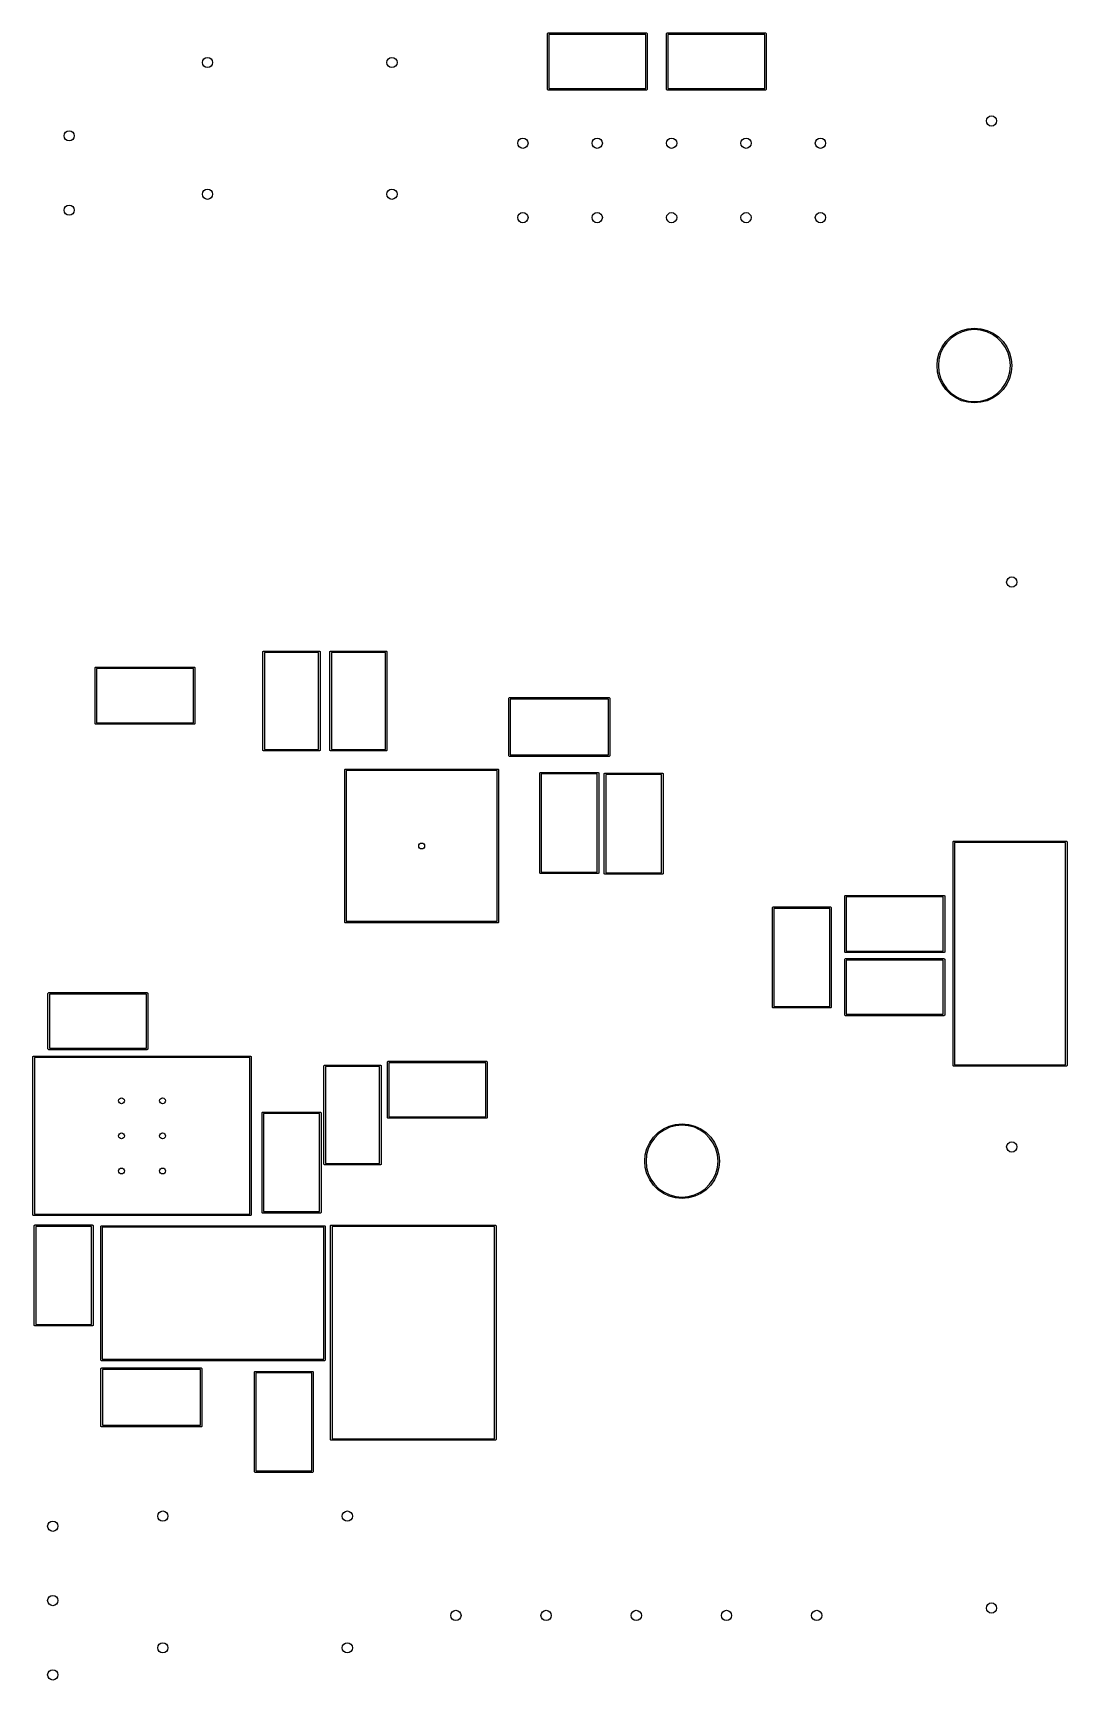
# Model space of a CAD drawing. Extents: x 0.2 to 3.3, y 0.3 to 2.52.
# Drawn here: x 1.911 to 3.302, y 0.303 to 2.518 of the extents above; entities that cross this region are included whole.
import ezdxf

# ---------------------------------------------------------------- set-up
doc = ezdxf.new("R2010")
doc.units = 0
doc.header["$MEASUREMENT"] = 0
doc.layers.add('BLACK', color=7, linetype='CONTINUOUS')

msp = doc.modelspace()

# ---------------------------------------------------------------- linework, layer by layer
at = {"layer": 'BLACK', "linetype": 'CONTINUOUS'}
for p, q in [((2.6029, 2.5178), (2.6035, 2.5183)), ((2.6029, 2.5174), (2.6029, 2.5178)), ((2.6029, 2.4426), (2.6029, 2.5174)), ((2.6035, 2.5183), (2.6039, 2.5184)), ((2.6039, 2.5184), (2.7361, 2.5184)), ((2.6048, 2.5164), (2.6048, 2.4436)), ((2.7352, 2.5164), (2.6048, 2.5164)), ((2.7352, 2.4436), (2.7352, 2.5164)), ((2.7361, 2.5184), (2.7365, 2.5183)), ((2.7365, 2.5183), (2.7371, 2.5178)), ((2.7371, 2.5178), (2.7371, 2.5174)), ((2.7371, 2.5174), (2.7371, 2.4426)), ((2.7629, 2.5178), (2.7635, 2.5183)), ((2.7629, 2.5174), (2.7629, 2.5178)), ((2.7629, 2.4426), (2.7629, 2.5174)), ((2.7635, 2.5183), (2.7639, 2.5184)), ((2.7639, 2.5184), (2.8961, 2.5184)), ((2.7648, 2.5164), (2.7648, 2.4436)), ((2.8952, 2.5164), (2.7648, 2.5164)), ((2.8952, 2.4436), (2.8952, 2.5164)), ((2.8961, 2.5184), (2.8965, 2.5183)), ((2.8965, 2.5183), (2.8971, 2.5178)), ((2.8971, 2.5178), (2.8971, 2.5174)), ((2.8971, 2.5174), (2.8971, 2.4426)), ((2.6029, 2.4422), (2.6029, 2.4426)), ((2.6035, 2.4417), (2.6029, 2.4422)), ((2.6039, 2.4416), (2.6035, 2.4417)), ((2.7361, 2.4416), (2.6039, 2.4416)), ((2.6048, 2.4436), (2.7352, 2.4436)), ((2.7365, 2.4417), (2.7361, 2.4416)), ((2.7371, 2.4422), (2.7365, 2.4417)), ((2.7371, 2.4426), (2.7371, 2.4422)), ((2.7629, 2.4422), (2.7629, 2.4426)), ((2.7635, 2.4417), (2.7629, 2.4422)), ((2.7639, 2.4416), (2.7635, 2.4417)), ((2.8961, 2.4416), (2.7639, 2.4416)), ((2.7648, 2.4436), (2.8952, 2.4436)), ((2.8965, 2.4417), (2.8961, 2.4416)), ((2.8971, 2.4422), (2.8965, 2.4417)), ((2.8971, 2.4426), (2.8971, 2.4422)), ((3.1385, 2.1033), (3.1447, 2.1095)), ((3.1459, 2.1081), (3.1399, 2.1021)), ((3.1447, 2.1095), (3.1519, 2.1145)), ((3.1528, 2.1129), (3.1459, 2.1081)), ((3.1519, 2.1145), (3.1598, 2.1182)), ((3.1604, 2.1165), (3.1528, 2.1129)), ((3.1598, 2.1182), (3.1683, 2.1204)), ((3.1686, 2.1187), (3.1604, 2.1165)), ((3.1683, 2.1204), (3.177, 2.1212)), ((3.177, 2.1194), (3.1686, 2.1187)), ((3.177, 2.1212), (3.1857, 2.1204)), ((3.1854, 2.1187), (3.177, 2.1194)), ((3.1936, 2.1165), (3.1854, 2.1187)), ((3.1857, 2.1204), (3.1942, 2.1182)), ((3.2012, 2.1129), (3.1936, 2.1165)), ((3.1942, 2.1182), (3.2021, 2.1145)), ((3.2081, 2.1081), (3.2012, 2.1129)), ((3.2021, 2.1145), (3.2093, 2.1095)), ((3.2141, 2.1021), (3.2081, 2.1081)), ((3.2093, 2.1095), (3.2155, 2.1033)), ((3.1276, 2.0797), (3.1298, 2.0882)), ((3.1315, 2.0876), (3.1293, 2.0794)), ((3.1298, 2.0882), (3.1335, 2.0961)), ((3.1351, 2.0952), (3.1315, 2.0876)), ((3.1335, 2.0961), (3.1385, 2.1033)), ((3.1399, 2.1021), (3.1351, 2.0952)), ((3.2189, 2.0952), (3.2141, 2.1021)), ((3.2155, 2.1033), (3.2205, 2.0961)), ((3.2225, 2.0876), (3.2189, 2.0952)), ((3.2205, 2.0961), (3.2242, 2.0882)), ((3.2247, 2.0794), (3.2225, 2.0876)), ((3.2242, 2.0882), (3.2264, 2.0797)), ((3.1268, 2.071), (3.1276, 2.0797)), ((3.1276, 2.0623), (3.1268, 2.071)), ((3.1298, 2.0538), (3.1276, 2.0623)), ((3.1293, 2.0794), (3.1286, 2.071)), ((3.1286, 2.071), (3.1293, 2.0626)), ((3.1293, 2.0626), (3.1315, 2.0544)), ((3.2225, 2.0544), (3.2247, 2.0626)), ((3.2264, 2.0623), (3.2242, 2.0538)), ((3.2254, 2.071), (3.2247, 2.0794)), ((3.2247, 2.0626), (3.2254, 2.071)), ((3.2264, 2.0797), (3.2272, 2.071)), ((3.2272, 2.071), (3.2264, 2.0623)), ((3.1335, 2.0459), (3.1298, 2.0538)), ((3.1315, 2.0544), (3.1351, 2.0468)), ((3.1385, 2.0387), (3.1335, 2.0459)), ((3.1351, 2.0468), (3.1399, 2.0399)), ((3.1447, 2.0325), (3.1385, 2.0387)), ((3.1399, 2.0399), (3.1459, 2.0339)), ((3.2081, 2.0339), (3.2141, 2.0399)), ((3.2155, 2.0387), (3.2093, 2.0325)), ((3.2141, 2.0399), (3.2189, 2.0468)), ((3.2205, 2.0459), (3.2155, 2.0387)), ((3.2189, 2.0468), (3.2225, 2.0544)), ((3.2242, 2.0538), (3.2205, 2.0459)), ((3.1519, 2.0275), (3.1447, 2.0325)), ((3.1459, 2.0339), (3.1528, 2.0291)), ((3.1598, 2.0238), (3.1519, 2.0275)), ((3.1528, 2.0291), (3.1604, 2.0255)), ((3.1683, 2.0216), (3.1598, 2.0238)), ((3.1604, 2.0255), (3.1686, 2.0233)), ((3.177, 2.0208), (3.1683, 2.0216)), ((3.1686, 2.0233), (3.177, 2.0226)), ((3.177, 2.0226), (3.1854, 2.0233)), ((3.1857, 2.0216), (3.177, 2.0208)), ((3.1854, 2.0233), (3.1936, 2.0255)), ((3.1942, 2.0238), (3.1857, 2.0216)), ((3.1936, 2.0255), (3.2012, 2.0291)), ((3.2021, 2.0275), (3.1942, 2.0238)), ((3.2012, 2.0291), (3.2081, 2.0339)), ((3.2093, 2.0325), (3.2021, 2.0275)), ((2.2206, 1.6865), (2.2212, 1.687)), ((2.2206, 1.6861), (2.2206, 1.6865)), ((2.2206, 1.5538), (2.2206, 1.6861)), ((2.2212, 1.687), (2.2215, 1.6871)), ((2.2215, 1.6871), (2.2963, 1.6871)), ((2.2225, 1.6851), (2.2225, 1.5548)), ((2.2954, 1.6851), (2.2225, 1.6851)), ((2.2954, 1.5548), (2.2954, 1.6851)), ((2.2963, 1.6871), (2.2967, 1.687)), ((2.2967, 1.687), (2.2973, 1.6865)), ((2.2973, 1.6865), (2.2973, 1.6861)), ((2.2973, 1.6861), (2.2973, 1.5538)), ((2.3106, 1.6865), (2.3112, 1.687)), ((2.3106, 1.6861), (2.3106, 1.6865)), ((2.3106, 1.5538), (2.3106, 1.6861)), ((2.3112, 1.687), (2.3115, 1.6871)), ((2.3115, 1.6871), (2.3863, 1.6871)), ((2.3125, 1.6851), (2.3125, 1.5548)), ((2.3854, 1.6851), (2.3125, 1.6851)), ((2.3854, 1.5548), (2.3854, 1.6851)), ((2.3863, 1.6871), (2.3867, 1.687)), ((2.3867, 1.687), (2.3873, 1.6865)), ((2.3873, 1.6865), (2.3873, 1.6861)), ((2.3873, 1.6861), (2.3873, 1.5538)), ((1.9949, 1.6648), (1.9955, 1.6653)), ((1.9949, 1.6644), (1.9949, 1.6648)), ((1.9949, 1.5896), (1.9949, 1.6644)), ((1.9955, 1.6653), (1.9959, 1.6654)), ((1.9959, 1.6654), (2.1281, 1.6654)), ((1.9968, 1.6634), (1.9968, 1.5906)), ((2.1272, 1.6634), (1.9968, 1.6634)), ((2.1272, 1.5906), (2.1272, 1.6634)), ((2.1281, 1.6654), (2.1285, 1.6653)), ((2.1285, 1.6653), (2.1291, 1.6648)), ((2.1291, 1.6648), (2.1291, 1.6644)), ((2.1291, 1.6644), (2.1291, 1.5896)), ((2.551, 1.6235), (2.5511, 1.6239)), ((2.551, 1.5464), (2.551, 1.6235)), ((2.5511, 1.6239), (2.5516, 1.6244)), ((2.5516, 1.6244), (2.552, 1.6245)), ((2.552, 1.6245), (2.6859, 1.6245)), ((2.553, 1.6225), (2.553, 1.5473)), ((2.6849, 1.6225), (2.553, 1.6225)), ((2.6849, 1.5473), (2.6849, 1.6225)), ((2.6859, 1.6245), (2.6862, 1.6244)), ((2.6862, 1.6244), (2.6868, 1.6239)), ((2.6868, 1.6239), (2.6869, 1.6235)), ((2.6869, 1.6235), (2.6869, 1.5464)), ((1.9949, 1.5892), (1.9949, 1.5896)), ((1.9955, 1.5887), (1.9949, 1.5892)), ((1.9959, 1.5886), (1.9955, 1.5887)), ((2.1281, 1.5886), (1.9959, 1.5886)), ((1.9968, 1.5906), (2.1272, 1.5906)), ((2.1285, 1.5887), (2.1281, 1.5886)), ((2.1291, 1.5892), (2.1285, 1.5887)), ((2.1291, 1.5896), (2.1291, 1.5892)), ((2.2206, 1.5534), (2.2206, 1.5538)), ((2.2212, 1.5529), (2.2206, 1.5534)), ((2.2215, 1.5528), (2.2212, 1.5529)), ((2.2963, 1.5528), (2.2215, 1.5528)), ((2.2225, 1.5548), (2.2954, 1.5548)), ((2.2967, 1.5529), (2.2963, 1.5528)), ((2.2973, 1.5534), (2.2967, 1.5529)), ((2.2973, 1.5538), (2.2973, 1.5534)), ((2.3106, 1.5534), (2.3106, 1.5538)), ((2.3112, 1.5529), (2.3106, 1.5534)), ((2.3115, 1.5528), (2.3112, 1.5529)), ((2.3863, 1.5528), (2.3115, 1.5528)), ((2.3125, 1.5548), (2.3854, 1.5548)), ((2.3867, 1.5529), (2.3863, 1.5528)), ((2.3873, 1.5534), (2.3867, 1.5529)), ((2.3873, 1.5538), (2.3873, 1.5534)), ((2.5511, 1.546), (2.551, 1.5464)), ((2.5516, 1.5454), (2.5511, 1.546)), ((2.552, 1.5454), (2.5516, 1.5454)), ((2.6859, 1.5454), (2.552, 1.5454)), ((2.553, 1.5473), (2.6849, 1.5473)), ((2.6862, 1.5454), (2.6859, 1.5454)), ((2.6868, 1.546), (2.6862, 1.5454)), ((2.6869, 1.5464), (2.6868, 1.546)), ((2.3306, 1.5273), (2.3307, 1.5277)), ((2.3306, 1.3226), (2.3306, 1.5273)), ((2.3307, 1.5277), (2.3312, 1.5282)), ((2.3312, 1.5282), (2.3316, 1.5283)), ((2.3316, 1.5283), (2.5363, 1.5283)), ((2.3326, 1.5263), (2.3326, 1.3236)), ((2.5353, 1.5263), (2.3326, 1.5263)), ((2.5353, 1.3236), (2.5353, 1.5263)), ((2.5363, 1.5283), (2.5367, 1.5282)), ((2.5367, 1.5282), (2.5372, 1.5277)), ((2.5372, 1.5277), (2.5373, 1.5273)), ((2.5373, 1.5273), (2.5373, 1.3226)), ((2.5929, 1.5231), (2.5935, 1.5237)), ((2.5929, 1.5228), (2.5929, 1.5231)), ((2.5929, 1.3889), (2.5929, 1.5228)), ((2.5935, 1.5237), (2.5939, 1.5238)), ((2.5939, 1.5238), (2.671, 1.5238)), ((2.5948, 1.5218), (2.5948, 1.3899)), ((2.67, 1.5218), (2.5948, 1.5218)), ((2.67, 1.3899), (2.67, 1.5218)), ((2.671, 1.5238), (2.6714, 1.5237)), ((2.6714, 1.5237), (2.6719, 1.5231)), ((2.6719, 1.5231), (2.672, 1.5228)), ((2.672, 1.5228), (2.672, 1.3889)), ((2.6794, 1.5222), (2.68, 1.5228)), ((2.6794, 1.5219), (2.6794, 1.5222)), ((2.6794, 1.388), (2.6794, 1.5219)), ((2.68, 1.5228), (2.6804, 1.5229)), ((2.6804, 1.5229), (2.7575, 1.5229)), ((2.6813, 1.5209), (2.6813, 1.389)), ((2.7565, 1.5209), (2.6813, 1.5209)), ((2.7565, 1.389), (2.7565, 1.5209)), ((2.7575, 1.5229), (2.7579, 1.5228)), ((2.7579, 1.5228), (2.7584, 1.5222)), ((2.7584, 1.5222), (2.7585, 1.5219)), ((2.7585, 1.5219), (2.7585, 1.388)), ((3.1484, 1.4304), (3.1485, 1.4308)), ((3.1484, 1.1296), (3.1484, 1.4304)), ((3.1485, 1.4308), (3.149, 1.4313)), ((3.149, 1.4313), (3.1494, 1.4314)), ((3.1494, 1.4314), (3.3006, 1.4314)), ((3.1504, 1.4294), (3.1504, 1.1306)), ((3.2996, 1.4294), (3.1504, 1.4294)), ((3.2996, 1.1306), (3.2996, 1.4294)), ((3.3006, 1.4314), (3.301, 1.4313)), ((3.301, 1.4313), (3.3015, 1.4308)), ((3.3015, 1.4308), (3.3016, 1.4304)), ((3.3016, 1.4304), (3.3016, 1.1296)), ((2.5929, 1.3885), (2.5929, 1.3889)), ((2.5935, 1.388), (2.5929, 1.3885)), ((2.5939, 1.3879), (2.5935, 1.388)), ((2.671, 1.3879), (2.5939, 1.3879)), ((2.5948, 1.3899), (2.67, 1.3899)), ((2.6714, 1.388), (2.671, 1.3879)), ((2.6719, 1.3885), (2.6714, 1.388)), ((2.672, 1.3889), (2.6719, 1.3885)), ((2.6794, 1.3876), (2.6794, 1.388)), ((2.68, 1.3871), (2.6794, 1.3876)), ((2.6804, 1.387), (2.68, 1.3871)), ((2.7575, 1.387), (2.6804, 1.387)), ((2.6813, 1.389), (2.7565, 1.389)), ((2.7579, 1.3871), (2.7575, 1.387)), ((2.7584, 1.3876), (2.7579, 1.3871)), ((2.7585, 1.388), (2.7584, 1.3876)), ((3.0029, 1.3578), (3.0035, 1.3583)), ((3.0029, 1.3574), (3.0029, 1.3578)), ((3.0029, 1.2826), (3.0029, 1.3574)), ((3.0035, 1.3583), (3.0039, 1.3584)), ((3.0039, 1.3584), (3.1361, 1.3584)), ((3.0048, 1.3564), (3.0048, 1.2836)), ((3.1352, 1.3564), (3.0048, 1.3564)), ((3.1352, 1.2836), (3.1352, 1.3564)), ((3.1361, 1.3584), (3.1365, 1.3583)), ((3.1365, 1.3583), (3.1371, 1.3578)), ((3.1371, 1.3578), (3.1371, 1.3574)), ((3.1371, 1.3574), (3.1371, 1.2826)), ((2.9054, 1.3419), (2.9055, 1.3423)), ((2.9054, 1.2081), (2.9054, 1.3419)), ((2.9055, 1.3423), (2.906, 1.3428)), ((2.906, 1.3428), (2.9064, 1.3429)), ((2.9064, 1.3429), (2.9836, 1.3429)), ((2.9074, 1.3409), (2.9074, 1.2091)), ((2.9826, 1.3409), (2.9074, 1.3409)), ((2.9826, 1.2091), (2.9826, 1.3409)), ((2.9836, 1.3429), (2.984, 1.3428)), ((2.984, 1.3428), (2.9845, 1.3423)), ((2.9845, 1.3423), (2.9846, 1.3419)), ((2.9846, 1.3419), (2.9846, 1.2081)), ((2.3307, 1.3222), (2.3306, 1.3226)), ((2.3312, 1.3217), (2.3307, 1.3222)), ((2.3316, 1.3216), (2.3312, 1.3217)), ((2.5363, 1.3216), (2.3316, 1.3216)), ((2.3326, 1.3236), (2.5353, 1.3236)), ((2.5367, 1.3217), (2.5363, 1.3216)), ((2.5372, 1.3222), (2.5367, 1.3217)), ((2.5373, 1.3226), (2.5372, 1.3222)), ((3.0029, 1.2822), (3.0029, 1.2826)), ((3.0035, 1.2817), (3.0029, 1.2822)), ((3.0029, 1.2728), (3.0035, 1.2733)), ((3.0029, 1.2724), (3.0029, 1.2728)), ((3.0029, 1.1976), (3.0029, 1.2724)), ((3.0039, 1.2816), (3.0035, 1.2817)), ((3.0035, 1.2733), (3.0039, 1.2734)), ((3.1361, 1.2816), (3.0039, 1.2816)), ((3.0039, 1.2734), (3.1361, 1.2734)), ((3.0048, 1.2836), (3.1352, 1.2836)), ((3.0048, 1.2714), (3.0048, 1.1986)), ((3.1352, 1.2714), (3.0048, 1.2714)), ((3.1352, 1.1986), (3.1352, 1.2714)), ((3.1365, 1.2817), (3.1361, 1.2816)), ((3.1361, 1.2734), (3.1365, 1.2733)), ((3.1371, 1.2822), (3.1365, 1.2817)), ((3.1365, 1.2733), (3.1371, 1.2728)), ((3.1371, 1.2826), (3.1371, 1.2822)), ((3.1371, 1.2728), (3.1371, 1.2724)), ((3.1371, 1.2724), (3.1371, 1.1976)), ((1.9315, 1.2267), (1.9316, 1.2271)), ((1.9315, 1.1519), (1.9315, 1.2267)), ((1.9316, 1.2271), (1.9321, 1.2276)), ((1.9321, 1.2276), (1.9325, 1.2277)), ((1.9325, 1.2277), (2.0648, 1.2277)), ((1.9335, 1.2257), (1.9335, 1.1529)), ((2.0638, 1.2257), (1.9335, 1.2257)), ((2.0638, 1.1529), (2.0638, 1.2257)), ((2.0648, 1.2277), (2.0651, 1.2276)), ((2.0651, 1.2276), (2.0657, 1.2271)), ((2.0657, 1.2271), (2.0658, 1.2267)), ((2.0658, 1.2267), (2.0658, 1.1519)), ((2.9055, 1.2077), (2.9054, 1.2081)), ((2.906, 1.2072), (2.9055, 1.2077)), ((2.9064, 1.2071), (2.906, 1.2072)), ((2.9836, 1.2071), (2.9064, 1.2071)), ((2.9074, 1.2091), (2.9826, 1.2091)), ((2.984, 1.2072), (2.9836, 1.2071)), ((2.9845, 1.2077), (2.984, 1.2072)), ((2.9846, 1.2081), (2.9845, 1.2077)), ((3.0029, 1.1972), (3.0029, 1.1976)), ((3.0035, 1.1967), (3.0029, 1.1972)), ((3.0039, 1.1966), (3.0035, 1.1967)), ((3.1361, 1.1966), (3.0039, 1.1966)), ((3.0048, 1.1986), (3.1352, 1.1986)), ((3.1365, 1.1967), (3.1361, 1.1966)), ((3.1371, 1.1972), (3.1365, 1.1967)), ((3.1371, 1.1976), (3.1371, 1.1972)), ((1.9335, 1.1529), (2.0638, 1.1529)), ((1.9113, 1.1413), (1.9114, 1.1417)), ((1.9113, 0.9287), (1.9113, 1.1413)), ((1.9114, 1.1417), (1.912, 1.1422)), ((1.912, 1.1422), (1.9123, 1.1423)), ((1.9123, 1.1423), (2.2037, 1.1423)), ((1.9133, 1.1403), (1.9133, 0.9297)), ((2.2027, 1.1403), (1.9133, 1.1403)), ((1.9316, 1.1515), (1.9315, 1.1519)), ((1.9321, 1.151), (1.9316, 1.1515)), ((1.9325, 1.1509), (1.9321, 1.151)), ((2.0648, 1.1509), (1.9325, 1.1509)), ((2.0651, 1.151), (2.0648, 1.1509)), ((2.0657, 1.1515), (2.0651, 1.151)), ((2.0658, 1.1519), (2.0657, 1.1515)), ((2.2027, 0.9297), (2.2027, 1.1403)), ((2.2037, 1.1423), (2.204, 1.1422)), ((2.204, 1.1422), (2.2046, 1.1417)), ((2.2046, 1.1417), (2.2047, 1.1413)), ((2.2047, 1.1413), (2.2047, 0.9287)), ((2.3027, 1.1295), (2.3032, 1.1301)), ((2.3032, 1.1301), (2.3036, 1.1301)), ((2.3036, 1.1301), (2.3784, 1.1301)), ((2.3784, 1.1301), (2.3788, 1.1301)), ((2.3788, 1.1301), (2.3793, 1.1295)), ((2.3879, 1.1348), (2.3885, 1.1353)), ((2.3879, 1.1344), (2.3879, 1.1348)), ((2.3879, 1.0596), (2.3879, 1.1344)), ((2.3885, 1.1353), (2.3889, 1.1354)), ((2.3889, 1.1354), (2.5211, 1.1354)), ((2.3898, 1.1334), (2.3898, 1.0606)), ((2.5202, 1.1334), (2.3898, 1.1334)), ((2.5202, 1.0606), (2.5202, 1.1334)), ((2.5211, 1.1354), (2.5215, 1.1353)), ((2.5215, 1.1353), (2.5221, 1.1348)), ((2.5221, 1.1348), (2.5221, 1.1344)), ((2.5221, 1.1344), (2.5221, 1.0596)), ((3.1504, 1.1306), (3.2996, 1.1306)), ((2.3026, 1.1291), (2.3027, 1.1295)), ((2.3026, 0.9969), (2.3026, 1.1291)), ((2.3046, 1.1282), (2.3046, 0.9978)), ((2.3774, 1.1282), (2.3046, 1.1282)), ((2.3774, 0.9978), (2.3774, 1.1282)), ((2.3793, 1.1295), (2.3794, 1.1291)), ((2.3794, 1.1291), (2.3794, 0.9969)), ((3.1485, 1.1292), (3.1484, 1.1296)), ((3.149, 1.1287), (3.1485, 1.1292)), ((3.1494, 1.1286), (3.149, 1.1287)), ((3.3006, 1.1286), (3.1494, 1.1286)), ((3.301, 1.1287), (3.3006, 1.1286)), ((3.3015, 1.1292), (3.301, 1.1287)), ((3.3016, 1.1296), (3.3015, 1.1292)), ((2.2194, 1.0659), (2.2195, 1.0663)), ((2.2194, 0.9321), (2.2194, 1.0659)), ((2.2195, 1.0663), (2.22, 1.0668)), ((2.22, 1.0668), (2.2204, 1.0669)), ((2.2204, 1.0669), (2.2976, 1.0669)), ((2.2214, 1.0649), (2.2214, 0.9331)), ((2.2966, 1.0649), (2.2214, 1.0649)), ((2.2966, 0.9331), (2.2966, 1.0649)), ((2.2976, 1.0669), (2.298, 1.0668)), ((2.298, 1.0668), (2.2985, 1.0663)), ((2.2985, 1.0663), (2.2986, 1.0659)), ((2.2986, 1.0659), (2.2986, 0.9321)), ((2.3879, 1.0592), (2.3879, 1.0596)), ((2.3885, 1.0587), (2.3879, 1.0592)), ((2.3889, 1.0586), (2.3885, 1.0587)), ((2.5211, 1.0586), (2.3889, 1.0586)), ((2.3898, 1.0606), (2.5202, 1.0606)), ((2.5215, 1.0587), (2.5211, 1.0586)), ((2.5221, 1.0592), (2.5215, 1.0587)), ((2.5221, 1.0596), (2.5221, 1.0592)), ((2.7517, 1.0395), (2.7589, 1.0445)), ((2.7598, 1.0429), (2.7529, 1.0381)), ((2.7589, 1.0445), (2.7668, 1.0482)), ((2.7674, 1.0465), (2.7598, 1.0429)), ((2.7668, 1.0482), (2.7753, 1.0504)), ((2.7756, 1.0487), (2.7674, 1.0465)), ((2.7753, 1.0504), (2.784, 1.0512)), ((2.784, 1.0494), (2.7756, 1.0487)), ((2.784, 1.0512), (2.7927, 1.0504)), ((2.7924, 1.0487), (2.784, 1.0494)), ((2.8006, 1.0465), (2.7924, 1.0487)), ((2.7927, 1.0504), (2.8012, 1.0482)), ((2.8082, 1.0429), (2.8006, 1.0465)), ((2.8012, 1.0482), (2.8091, 1.0445)), ((2.8151, 1.0381), (2.8082, 1.0429)), ((2.8091, 1.0445), (2.8163, 1.0395)), ((2.7368, 1.0182), (2.7405, 1.0261)), ((2.7421, 1.0252), (2.7385, 1.0176)), ((2.7405, 1.0261), (2.7455, 1.0333)), ((2.7469, 1.0321), (2.7421, 1.0252)), ((2.7455, 1.0333), (2.7517, 1.0395)), ((2.7529, 1.0381), (2.7469, 1.0321)), ((2.8211, 1.0321), (2.8151, 1.0381)), ((2.8163, 1.0395), (2.8225, 1.0333)), ((2.8259, 1.0252), (2.8211, 1.0321)), ((2.8225, 1.0333), (2.8275, 1.0261)), ((2.8295, 1.0176), (2.8259, 1.0252)), ((2.8275, 1.0261), (2.8312, 1.0182)), ((2.3046, 0.9978), (2.3774, 0.9978)), ((2.7338, 1.001), (2.7346, 1.0097)), ((2.7346, 0.9923), (2.7338, 1.001)), ((2.7346, 1.0097), (2.7368, 1.0182)), ((2.7363, 1.0094), (2.7356, 1.001)), ((2.7356, 1.001), (2.7363, 0.9926)), ((2.7385, 1.0176), (2.7363, 1.0094)), ((2.8317, 1.0094), (2.8295, 1.0176)), ((2.8312, 1.0182), (2.8334, 1.0097)), ((2.8324, 1.001), (2.8317, 1.0094)), ((2.8317, 0.9926), (2.8324, 1.001)), ((2.8334, 1.0097), (2.8342, 1.001)), ((2.8342, 1.001), (2.8334, 0.9923)), ((2.3027, 0.9965), (2.3026, 0.9969)), ((2.3032, 0.9959), (2.3027, 0.9965)), ((2.3036, 0.9959), (2.3032, 0.9959)), ((2.3784, 0.9959), (2.3036, 0.9959)), ((2.3788, 0.9959), (2.3784, 0.9959)), ((2.3793, 0.9965), (2.3788, 0.9959)), ((2.3794, 0.9969), (2.3793, 0.9965)), ((2.7368, 0.9838), (2.7346, 0.9923)), ((2.7363, 0.9926), (2.7385, 0.9844)), ((2.7405, 0.9759), (2.7368, 0.9838)), ((2.7385, 0.9844), (2.7421, 0.9768)), ((2.7455, 0.9687), (2.7405, 0.9759)), ((2.7421, 0.9768), (2.7469, 0.9699)), ((2.8211, 0.9699), (2.8259, 0.9768)), ((2.8275, 0.9759), (2.8225, 0.9687)), ((2.8259, 0.9768), (2.8295, 0.9844)), ((2.8312, 0.9838), (2.8275, 0.9759)), ((2.8295, 0.9844), (2.8317, 0.9926)), ((2.8334, 0.9923), (2.8312, 0.9838)), ((2.7517, 0.9625), (2.7455, 0.9687)), ((2.7469, 0.9699), (2.7529, 0.9639)), ((2.7589, 0.9575), (2.7517, 0.9625)), ((2.7529, 0.9639), (2.7598, 0.9591)), ((2.7668, 0.9538), (2.7589, 0.9575)), ((2.7598, 0.9591), (2.7674, 0.9555)), ((2.7753, 0.9516), (2.7668, 0.9538)), ((2.7674, 0.9555), (2.7756, 0.9533)), ((2.7756, 0.9533), (2.784, 0.9526)), ((2.784, 0.9526), (2.7924, 0.9533)), ((2.7924, 0.9533), (2.8006, 0.9555)), ((2.8012, 0.9538), (2.7927, 0.9516)), ((2.8006, 0.9555), (2.8082, 0.9591)), ((2.8091, 0.9575), (2.8012, 0.9538)), ((2.8082, 0.9591), (2.8151, 0.9639)), ((2.8163, 0.9625), (2.8091, 0.9575)), ((2.8151, 0.9639), (2.8211, 0.9699)), ((2.8225, 0.9687), (2.8163, 0.9625)), ((2.2195, 0.9317), (2.2194, 0.9321)), ((2.22, 0.9312), (2.2195, 0.9317)), ((2.2204, 0.9311), (2.22, 0.9312)), ((2.2976, 0.9311), (2.2204, 0.9311)), ((2.2214, 0.9331), (2.2966, 0.9331)), ((2.298, 0.9312), (2.2976, 0.9311)), ((2.2985, 0.9317), (2.298, 0.9312)), ((2.2986, 0.9321), (2.2985, 0.9317)), ((2.784, 0.9508), (2.7753, 0.9516)), ((2.7927, 0.9516), (2.784, 0.9508)), ((1.9114, 0.9283), (1.9113, 0.9287)), ((1.912, 0.9278), (1.9114, 0.9283)), ((1.9123, 0.9277), (1.912, 0.9278)), ((2.2037, 0.9277), (1.9123, 0.9277)), ((1.9131, 0.9146), (1.9137, 0.9151)), ((1.9131, 0.9142), (1.9131, 0.9146)), ((1.9131, 0.7804), (1.9131, 0.9142)), ((1.9133, 0.9297), (2.2027, 0.9297)), ((1.9137, 0.9151), (1.914, 0.9152)), ((1.914, 0.9152), (1.9912, 0.9152)), ((1.915, 0.9133), (1.915, 0.7814)), ((1.9902, 0.9133), (1.915, 0.9133)), ((1.9902, 0.7814), (1.9902, 0.9133)), ((1.9912, 0.9152), (1.9916, 0.9151)), ((1.9916, 0.9151), (1.9921, 0.9146)), ((1.9921, 0.9146), (1.9922, 0.9142)), ((1.9922, 0.9142), (1.9922, 0.7804)), ((2.0026, 0.9131), (2.0027, 0.9134)), ((2.0026, 0.7335), (2.0026, 0.9131)), ((2.0027, 0.9134), (2.0033, 0.914)), ((2.0033, 0.914), (2.0036, 0.9141)), ((2.0036, 0.9141), (2.3032, 0.9141)), ((2.0046, 0.9121), (2.0046, 0.7345)), ((2.3023, 0.9121), (2.0046, 0.9121)), ((2.204, 0.9278), (2.2037, 0.9277)), ((2.2046, 0.9283), (2.204, 0.9278)), ((2.2047, 0.9287), (2.2046, 0.9283)), ((2.3023, 0.7345), (2.3023, 0.9121)), ((2.3032, 0.9141), (2.3036, 0.914)), ((2.3036, 0.914), (2.3041, 0.9134)), ((2.3041, 0.9134), (2.3042, 0.9131)), ((2.3042, 0.9131), (2.3042, 0.7335)), ((2.3114, 0.914), (2.3115, 0.9144)), ((2.3114, 0.6266), (2.3114, 0.914)), ((2.3115, 0.9144), (2.312, 0.9149)), ((2.312, 0.9149), (2.3124, 0.915)), ((2.3124, 0.915), (2.5329, 0.915)), ((2.3134, 0.913), (2.3134, 0.6276)), ((2.5319, 0.913), (2.3134, 0.913)), ((2.5319, 0.6276), (2.5319, 0.913)), ((2.5329, 0.915), (2.5332, 0.9149)), ((2.5332, 0.9149), (2.5338, 0.9144)), ((2.5338, 0.9144), (2.5339, 0.914)), ((2.5339, 0.914), (2.5339, 0.6266)), ((1.9131, 0.78), (1.9131, 0.7804)), ((1.9137, 0.7795), (1.9131, 0.78)), ((1.914, 0.7794), (1.9137, 0.7795)), ((1.9912, 0.7794), (1.914, 0.7794)), ((1.915, 0.7814), (1.9902, 0.7814)), ((1.9916, 0.7795), (1.9912, 0.7794)), ((1.9921, 0.78), (1.9916, 0.7795)), ((1.9922, 0.7804), (1.9921, 0.78)), ((2.0027, 0.7332), (2.0026, 0.7335)), ((2.0033, 0.7326), (2.0027, 0.7332)), ((2.0036, 0.7326), (2.0033, 0.7326)), ((2.3032, 0.7326), (2.0036, 0.7326)), ((2.0046, 0.7345), (2.3023, 0.7345)), ((2.3036, 0.7326), (2.3032, 0.7326)), ((2.3041, 0.7332), (2.3036, 0.7326)), ((2.3042, 0.7335), (2.3041, 0.7332)), ((2.0027, 0.7219), (2.0028, 0.7223)), ((2.0027, 0.6447), (2.0027, 0.7219)), ((2.0028, 0.7223), (2.0033, 0.7228)), ((2.0033, 0.7228), (2.0037, 0.7229)), ((2.0037, 0.7229), (2.1376, 0.7229)), ((2.0047, 0.7209), (2.0047, 0.6457)), ((2.1366, 0.7209), (2.0047, 0.7209)), ((2.1366, 0.6457), (2.1366, 0.7209)), ((2.1376, 0.7229), (2.1379, 0.7228)), ((2.1379, 0.7228), (2.1385, 0.7223)), ((2.1385, 0.7223), (2.1385, 0.7219)), ((2.1385, 0.7219), (2.1385, 0.6447)), ((2.2091, 0.7176), (2.2097, 0.7181)), ((2.2091, 0.7172), (2.2091, 0.7176)), ((2.2091, 0.5834), (2.2091, 0.7172)), ((2.2097, 0.7181), (2.21, 0.7182)), ((2.21, 0.7182), (2.2872, 0.7182)), ((2.211, 0.7163), (2.211, 0.5844)), ((2.2862, 0.7163), (2.211, 0.7163)), ((2.2862, 0.5844), (2.2862, 0.7163)), ((2.2872, 0.7182), (2.2876, 0.7181)), ((2.2876, 0.7181), (2.2881, 0.7176)), ((2.2881, 0.7176), (2.2882, 0.7172)), ((2.2882, 0.7172), (2.2882, 0.5834)), ((2.0028, 0.6443), (2.0027, 0.6447)), ((2.0033, 0.6438), (2.0028, 0.6443)), ((2.0037, 0.6437), (2.0033, 0.6438)), ((2.1376, 0.6437), (2.0037, 0.6437)), ((2.0047, 0.6457), (2.1366, 0.6457)), ((2.1379, 0.6438), (2.1376, 0.6437)), ((2.1385, 0.6443), (2.1379, 0.6438)), ((2.1385, 0.6447), (2.1385, 0.6443)), ((2.3115, 0.6262), (2.3114, 0.6266)), ((2.312, 0.6257), (2.3115, 0.6262)), ((2.3124, 0.6256), (2.312, 0.6257)), ((2.5329, 0.6256), (2.3124, 0.6256)), ((2.3134, 0.6276), (2.5319, 0.6276)), ((2.5332, 0.6257), (2.5329, 0.6256)), ((2.5338, 0.6262), (2.5332, 0.6257)), ((2.5339, 0.6266), (2.5338, 0.6262)), ((2.2091, 0.583), (2.2091, 0.5834)), ((2.2097, 0.5825), (2.2091, 0.583)), ((2.21, 0.5824), (2.2097, 0.5825)), ((2.2872, 0.5824), (2.21, 0.5824)), ((2.211, 0.5844), (2.2862, 0.5844)), ((2.2876, 0.5825), (2.2872, 0.5824)), ((2.2881, 0.583), (2.2876, 0.5825)), ((2.2882, 0.5834), (2.2881, 0.583))]:
    msp.add_line(p, q, dxfattribs=at)
at = {"layer": 'BLACK'}
for centre, radius in [((2.146, 2.4786), 0.00689), ((2.394, 2.4786), 0.00689), ((3.2, 2.4), 0.00689), ((1.96, 2.38), 0.00689), ((2.57, 2.37), 0.00689), ((2.67, 2.37), 0.00689), ((2.77, 2.37), 0.00689), ((2.87, 2.37), 0.00689), ((2.97, 2.37), 0.00689), ((2.146, 2.3014), 0.00689), ((2.394, 2.3014), 0.00689), ((1.96, 2.28), 0.00689), ((2.57, 2.27), 0.00689), ((2.67, 2.27), 0.00689), ((2.77, 2.27), 0.00689), ((2.87, 2.27), 0.00689), ((2.97, 2.27), 0.00689), ((3.2272, 1.7799), 0.00689), ((2.4339, 1.4249), 0.00394), ((2.0304, 1.0822), 0.00394), ((2.0856, 1.0822), 0.00394), ((2.0304, 1.035), 0.00394), ((2.0856, 1.035), 0.00394), ((3.2272, 1.0201), 0.00689), ((2.0304, 0.9878), 0.00394), ((2.0856, 0.9878), 0.00394), ((1.938, 0.51), 0.00689), ((2.086, 0.5236), 0.00689), ((2.334, 0.5236), 0.00689), ((1.938, 0.41), 0.00689), ((3.2, 0.4), 0.00689), ((2.48, 0.39), 0.00689), ((2.6012, 0.39), 0.00689), ((2.7225, 0.39), 0.00689), ((2.8438, 0.39), 0.00689), ((2.965, 0.39), 0.00689), ((2.086, 0.3464), 0.00689), ((2.334, 0.3464), 0.00689), ((1.938, 0.31), 0.00689)]:
    msp.add_circle(centre, radius, dxfattribs=at)

doc.saveas('drawing.dxf')
